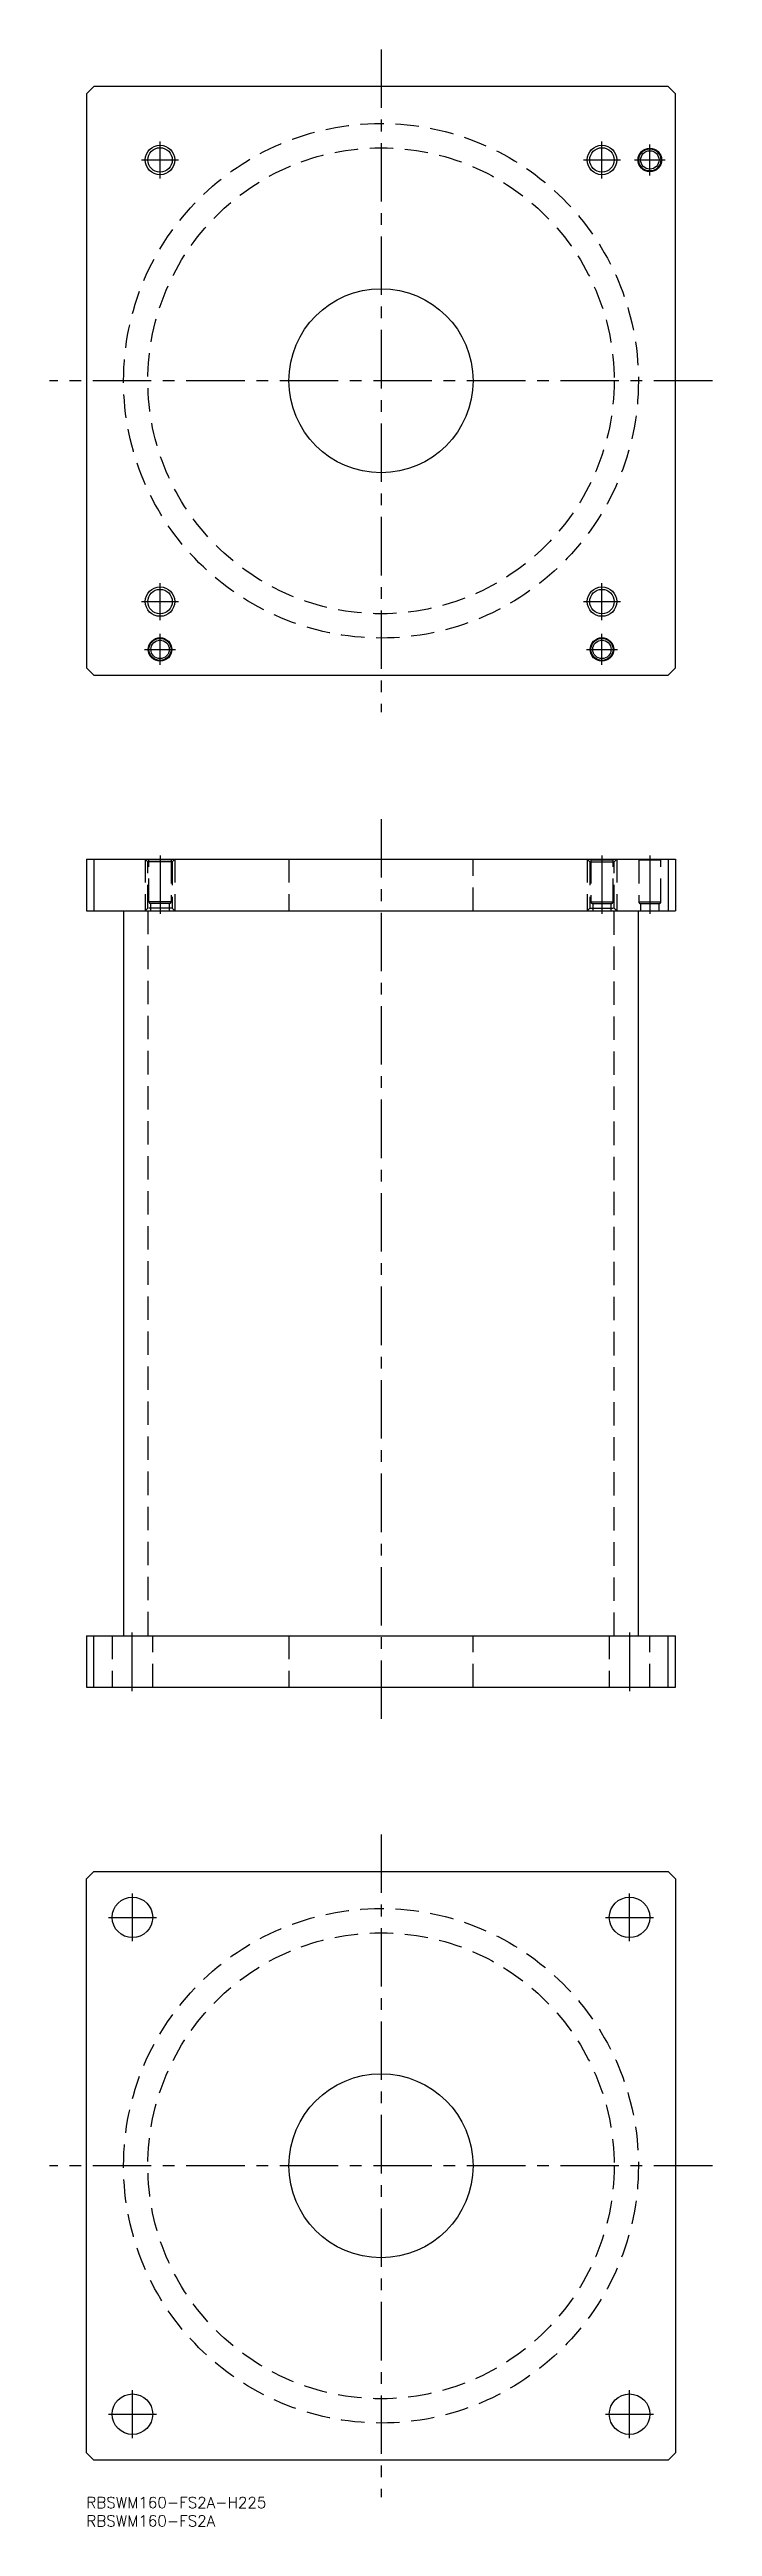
# Model space of a CAD drawing. Extents: x -10 to 170, y -8 to 665.
import ezdxf

# ---------------------------------------------------------------- set-up
doc = ezdxf.new("R2010")
doc.units = 0
doc.header["$LTSCALE"] = 0.5
doc.linetypes.add('CENTER', pattern=[50.8, 31.75, -6.35, 6.35, -6.35])
doc.linetypes.add('DASHED', pattern=[19.05, 12.7, -6.35])
for name, color, linetype in [('MSM_CENTER', 1, 'CENTER'), ('MSM_CONTINUOUS', 7, 'CONTINUOUS'), ('MSM_DASHED', 4, 'DASHED'), ('MSM_NARROW', 5, 'CONTINUOUS'), ('MSM_PART_NUMBER', 7, 'CONTINUOUS')]:
    doc.layers.add(name, color=color, linetype=linetype)
doc.styles.get("Standard").update_dxf_attribs({"font": 'txt.shx', "height": 3, "bigfont": 'bigfont.shx'})

msp = doc.modelspace()

# ---------------------------------------------------------------- linework, layer by layer
at = {"layer": 'MSM_CENTER'}
for p, q in [((80, 665), (80, 485)), ((20, 630), (20, 640)), ((140, 630), (140, 640)), ((15, 635), (25, 635)), ((135, 635), (145, 635)), ((148.8, 635), (157.2, 635)), ((153, 630.8), (153, 639.2)), ((170, 575), (-10, 575)), ((20, 510), (20, 520)), ((140, 510), (140, 520)), ((15, 515), (25, 515)), ((135, 515), (145, 515)), ((20, 497.8), (20, 506.2)), ((140, 497.8), (140, 506.2)), ((15.8, 502), (24.2, 502)), ((135.8, 502), (144.2, 502)), ((80, 455.8738), (80, 210.8738)), ((20, 446), (20, 430)), ((140, 446), (140, 430)), ((153, 446), (153, 430)), ((12.4749, 219), (12.4749, 235)), ((147.5251, 219), (147.5251, 235)), ((80, 180), (80, 0)), ((12.5, 151), (12.5, 164)), ((147.5, 151), (147.5, 164)), ((6, 157.5), (19, 157.5)), ((141, 157.5), (154, 157.5)), ((170, 90), (-10, 90)), ((12.5, 16), (12.5, 29)), ((147.5, 16), (147.5, 29)), ((6, 22.5), (19, 22.5)), ((141, 22.5), (154, 22.5))]:
    msp.add_line(p, q, dxfattribs=at)
at = {"layer": 'MSM_CONTINUOUS'}
for p, q in [((2, 655), (0, 653)), ((0, 653), (0, 497)), ((158, 655), (2, 655)), ((160, 653), (158, 655)), ((160, 497), (160, 653)), ((0, 497), (2, 495)), ((2, 495), (158, 495)), ((158, 495), (160, 497)), ((0, 445), (158, 445)), ((0, 445), (0, 431)), ((2, 445), (2, 431)), ((158, 445), (158, 431)), ((158, 445), (160, 445)), ((160, 445), (160, 431)), ((0, 431), (160, 431)), ((10.1, 431), (10.1, 234)), ((149.9, 234), (149.9, 431)), ((0, 234), (160, 234)), ((0, 234), (0, 220)), ((2, 220), (2, 234)), ((158, 220), (158, 234)), ((160, 220), (160, 234)), ((0, 220), (160, 220)), ((0, 168), (2, 170)), ((2, 170), (158, 170)), ((158, 170), (160, 168)), ((0, 12), (0, 168)), ((160, 168), (160, 12)), ((2, 10), (0, 12)), ((158, 10), (2, 10)), ((160, 12), (158, 10))]:
    msp.add_line(p, q, dxfattribs=at)
for centre, radius in [((20, 635), 3.3235), ((140, 635), 3.3235), ((153, 635), 3.2), ((153, 635), 3), ((153, 635), 2.5), ((80, 575), 25), ((20, 515), 3.3235), ((140, 515), 3.3235), ((20, 502), 3.2), ((20, 502), 3), ((140, 502), 3.2), ((140, 502), 3), ((20, 502), 2.5), ((140, 502), 2.5), ((12.5, 157.5), 5.5), ((147.5, 157.5), 5.5), ((80, 90), 25), ((12.5, 22.5), 5.5), ((147.5, 22.5), 5.5)]:
    msp.add_circle(centre, radius, dxfattribs=at)
at = {"layer": 'MSM_DASHED'}
for p, q in [((16.6765, 444.3235), (16, 445)), ((16, 445), (16, 431)), ((23.3235, 444.3235), (16.6765, 444.3235)), ((16.6765, 431.6765), (16.6765, 444.3235)), ((17, 444.8), (16.8, 445)), ((23, 444.8), (17, 444.8)), ((17, 433.4), (17, 444.8)), ((23.2, 445), (23, 444.8)), ((23, 444.8), (23, 433.4)), ((24, 445), (23.3235, 444.3235)), ((23.3235, 444.3235), (23.3235, 431.6765)), ((24, 445), (24, 431)), ((55, 445), (55, 431)), ((105, 431), (105, 445)), ((136, 445), (136.6765, 444.3235)), ((136, 445), (136, 431)), ((136.6765, 444.3235), (143.3235, 444.3235)), ((136.6765, 444.3235), (136.6765, 431.6765)), ((136.8, 445), (137, 444.8)), ((137, 444.8), (143, 444.8)), ((137, 444.8), (137, 433.4)), ((143, 444.8), (143.2, 445)), ((143, 433.4), (143, 444.8)), ((143.3235, 444.3235), (144, 445)), ((143.3235, 431.6765), (143.3235, 444.3235)), ((144, 445), (144, 431)), ((149.8, 445), (150, 444.8)), ((150, 444.8), (156, 444.8)), ((150, 444.8), (150, 433.4)), ((156, 444.8), (156.2, 445)), ((156, 433.4), (156, 444.8)), ((16, 431), (16.6765, 431.6765)), ((23.3235, 431.6765), (16.6765, 431.6765)), ((16.7, 431), (16.7, 234)), ((23, 433.4), (17, 433.4)), ((22.6, 433), (17.4, 433)), ((17.5, 431), (17.5, 433)), ((22.5, 433), (22.5, 431)), ((23.3235, 431.6765), (24, 431)), ((136.6765, 431.6765), (136, 431)), ((136.6765, 431.6765), (143.3235, 431.6765)), ((137, 433.4), (143, 433.4)), ((137.4, 433), (142.6, 433)), ((137.5, 433), (137.5, 431)), ((142.5, 431), (142.5, 433)), ((143.3, 234), (143.3, 431)), ((144, 431), (143.3235, 431.6765)), ((150, 433.4), (156, 433.4)), ((150.4, 433), (155.6, 433)), ((150.5, 433), (150.5, 431)), ((155.5, 431), (155.5, 433)), ((7, 234), (7, 220)), ((18, 220), (18, 234)), ((55, 234), (55, 220)), ((105, 220), (105, 234)), ((142, 234), (142, 220)), ((153, 220), (153, 234))]:
    msp.add_line(p, q, dxfattribs=at)
for centre, radius in [((80, 575), 69.9), ((80, 575), 63.3), ((80, 90), 69.9), ((80, 90), 63.3)]:
    msp.add_circle(centre, radius, dxfattribs=at)
for centre, start, end in [((17.4, 433.4), 180, 270), ((22.6, 433.4), 270, 0), ((137.4, 433.4), 180, 270), ((142.6, 433.4), 270, 0), ((150.4, 433.4), 180, 270), ((155.6, 433.4), 270, 0)]:
    msp.add_arc(centre, 0.4, start, end, dxfattribs=at)
at = {"layer": 'MSM_NARROW'}
for centre in [(20, 635), (140, 635), (20, 515), (140, 515)]:
    msp.add_circle(centre, 4, dxfattribs=at)

# ---------------------------------------------------------------- texts
at = {"layer": 'MSM_PART_NUMBER'}
for s, p in [('RBSWM160-FS2A-H225', (0, -3)), ('RBSWM160-FS2A', (0, -8))]:
    msp.add_text(s, height=3, dxfattribs=at).set_placement(p)

doc.saveas('drawing.dxf')
